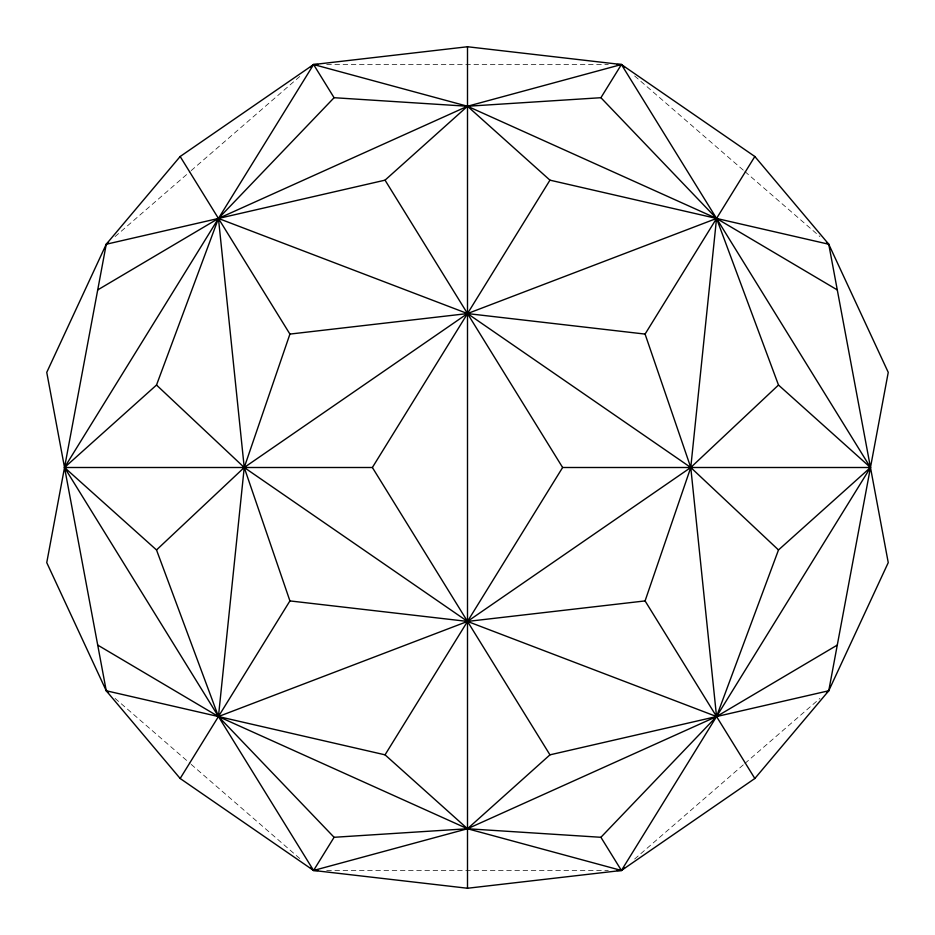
<?xml version="1.0" encoding="UTF-8"?>
<svg xmlns="http://www.w3.org/2000/svg" width="935" height="935" viewBox="0 0 935 935"><rect width="100%" height="100%" fill="white"/><g stroke="black" fill="none" stroke-linecap="round" stroke-linejoin="round"><path stroke-width="0.7" stroke-dasharray="4.67 3.51" d="M115.063 236.59L190.062 171.584M191.161 170.626L300.345 75.992M634.655 859.008L743.839 764.374M744.938 763.416L819.937 698.41M326.712 64.527L608.288 64.527M326.712 870.473L608.288 870.473M634.655 75.992L743.839 170.626M744.938 171.584L819.937 236.59M115.063 698.41L190.062 763.416M191.161 764.374L300.345 859.008"/><path stroke-width="1.4" d="M108.448 242.317L106.251 244.234L46.75 562.625L106.251 690.766L180.163 778.493L313.576 870.473L467.5 888.25L621.424 870.473L754.837 778.493L828.749 690.766L888.25 562.625L828.749 244.234L754.837 156.507L621.424 64.527L467.5 46.75L313.576 64.527L180.163 156.507L106.251 244.234L46.75 372.375L106.251 690.766L108.448 692.683M826.552 692.683L828.749 690.766L888.25 372.375L828.749 244.234L826.552 242.317M180.163 156.507L289.92 334.087L244.234 467.5L218.451 716.549L334.087 837.292L467.5 828.749L600.913 837.292L716.549 716.549L837.292 645.08M754.837 778.493L645.08 600.913L690.766 467.5L716.549 218.451L600.913 97.707L467.5 106.251L334.087 97.707L218.451 218.451L97.707 289.92M317.958 870.473L313.576 870.473L64.527 467.5L156.507 385.045L218.451 218.451L467.5 106.251L621.424 64.527L624.732 67.39M617.042 64.527L621.424 64.527L870.473 467.5L778.493 549.955L716.549 716.549L467.5 828.749L313.576 870.473L310.268 867.61M624.732 867.61L621.424 870.473L467.5 828.749L218.451 716.549L156.507 549.955L64.527 467.5L313.576 64.527L317.958 64.527M180.163 778.493L289.92 600.913L244.234 467.5L218.451 218.451L467.5 313.576L690.766 467.5L778.493 549.955M64.527 467.5L372.375 467.5L549.955 180.163L828.749 244.234M600.913 97.707L621.424 64.527M313.576 870.473L334.087 837.292M106.251 690.766L385.045 754.837L562.625 467.5L870.473 467.5L621.424 870.473L617.042 870.473M156.507 385.045L244.234 467.5L467.5 621.424L716.549 716.549L690.766 467.5L645.08 334.087L754.837 156.507M156.507 549.955L244.234 467.5L467.5 313.576L716.549 218.451L837.292 289.92M310.268 67.39L313.576 64.527L467.5 106.251L716.549 218.451L778.493 385.045L690.766 467.5L467.5 621.424L218.451 716.549L97.707 645.08M106.251 244.234L385.045 180.163L467.5 106.251L549.955 180.163M828.749 690.766L549.955 754.837L467.5 828.749L385.045 754.837M289.92 334.087L467.5 313.576L645.08 334.087M645.08 600.913L467.5 621.424L289.92 600.913M778.493 385.045L870.473 467.5M313.576 64.527L334.087 97.707M385.045 180.163L562.625 467.5M372.375 467.5L549.955 754.837M600.913 837.292L621.424 870.473M467.5 46.75L467.5 888.25"/></g></svg>
